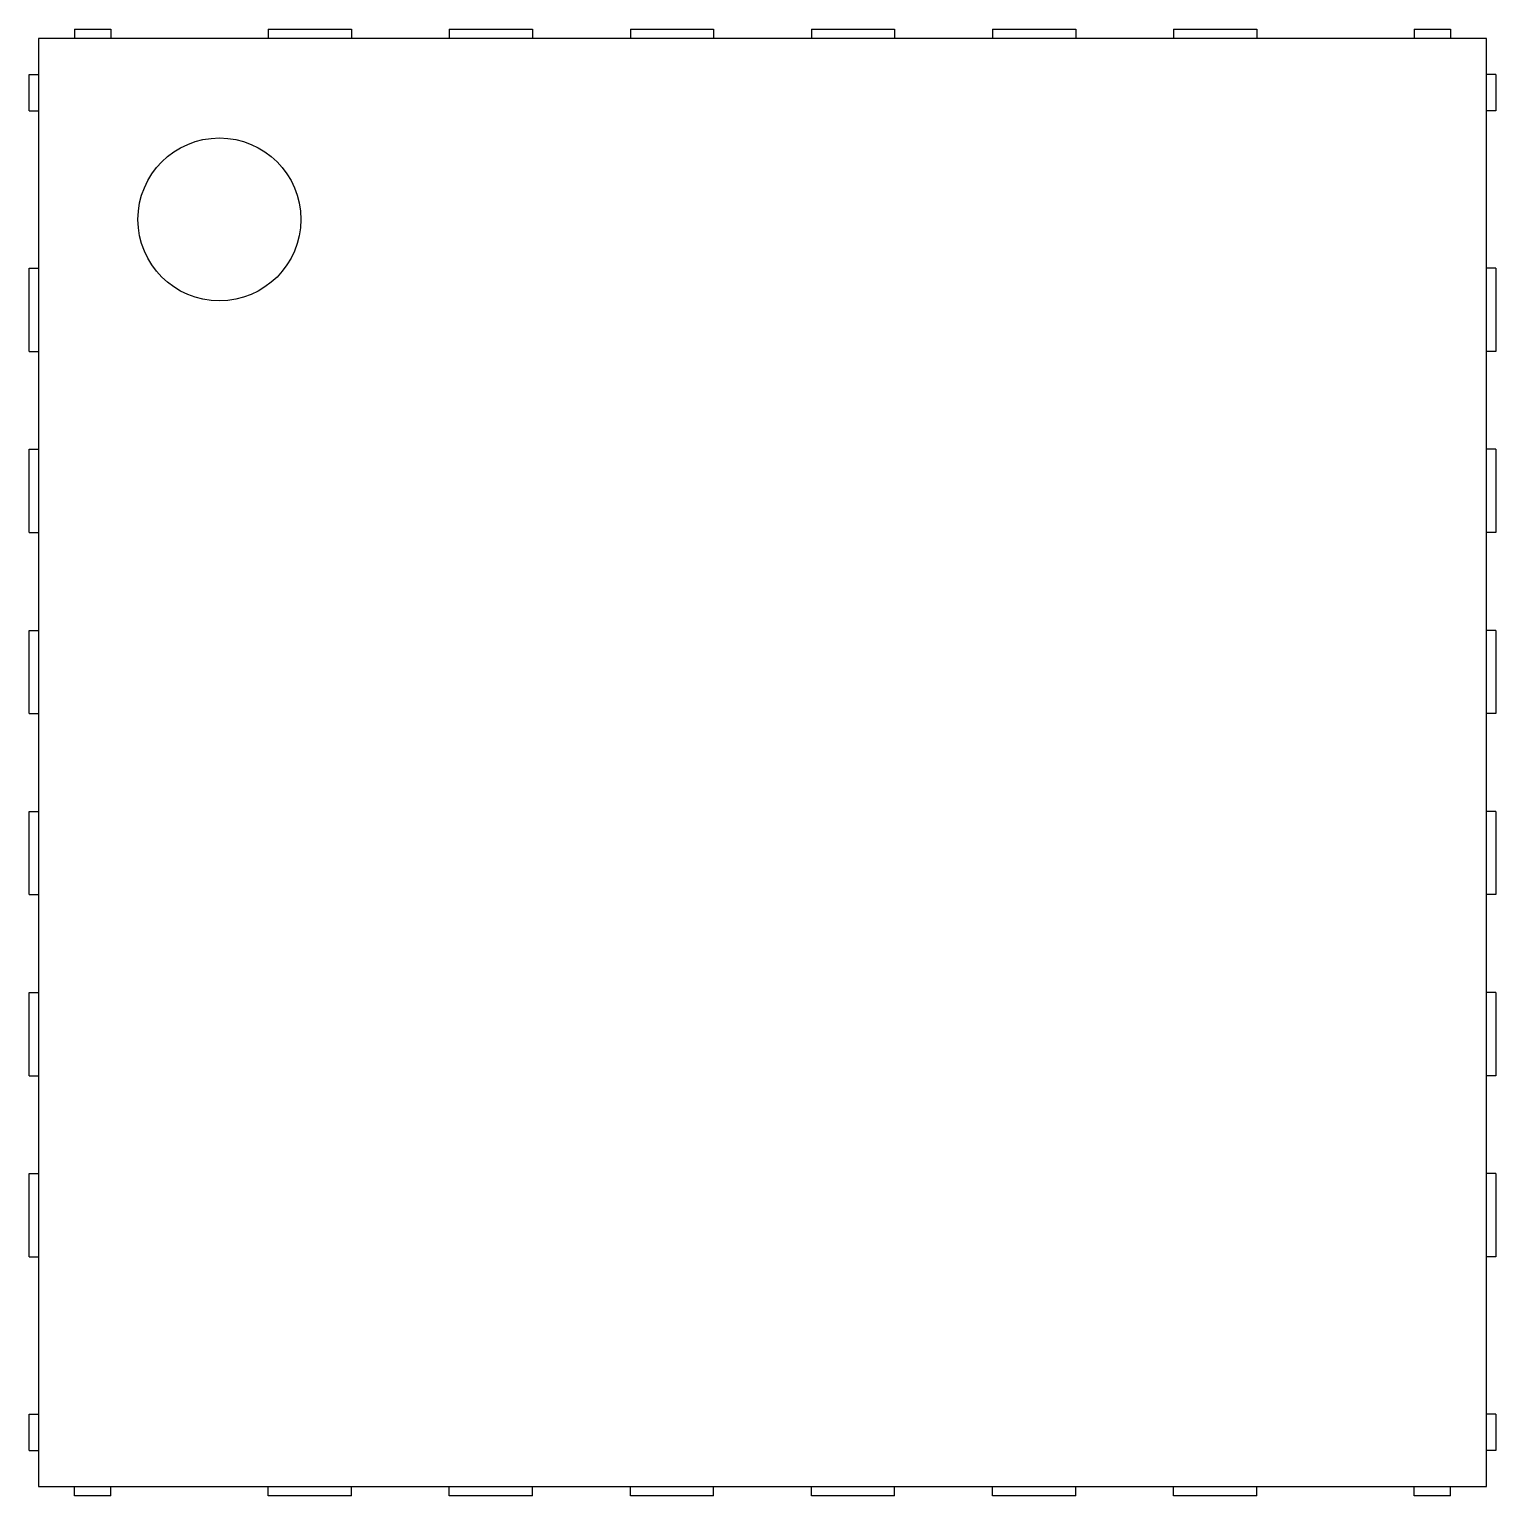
# Model space of a CAD drawing. Header units: millimetres. Extents: x -2.02 to 2.02, y -2.02 to 2.02.
import ezdxf

# ---------------------------------------------------------------- set-up
doc = ezdxf.new("R2010")
doc.units = ezdxf.units.MM

msp = doc.modelspace()

# ---------------------------------------------------------------- linework, layer by layer
at = {"color": 7, "linetype": 'Continuous', "lineweight": 25}
for p, q in [((-2, 2), (-2, -2)), ((2, 2), (-2, 2)), ((-1.9, 2.025), (-1.8, 2.025)), ((-1.9, 2.025), (-1.9, 2)), ((-1.8, 2.025), (-1.8, 2)), ((-1.365, 2.025), (-1.365, 2)), ((-1.365, 2.025), (-1.135, 2.025)), ((-1.135, 2.025), (-1.135, 2)), ((-0.865, 2.025), (-0.865, 2)), ((-0.865, 2.025), (-0.635, 2.025)), ((-0.635, 2.025), (-0.635, 2)), ((-0.365, 2.025), (-0.365, 2)), ((-0.365, 2.025), (-0.135, 2.025)), ((-0.135, 2.025), (-0.135, 2)), ((0.135, 2.025), (0.135, 2)), ((0.135, 2.025), (0.365, 2.025)), ((0.365, 2.025), (0.365, 2)), ((0.635, 2.025), (0.635, 2)), ((0.635, 2.025), (0.865, 2.025)), ((0.865, 2.025), (0.865, 2)), ((1.135, 2.025), (1.135, 2)), ((1.135, 2.025), (1.365, 2.025)), ((1.365, 2.025), (1.365, 2)), ((1.8, 2.025), (1.9, 2.025)), ((1.8, 2.025), (1.8, 2)), ((1.9, 2.025), (1.9, 2)), ((2, -2), (2, 2)), ((-2.025, 1.9), (-2, 1.9)), ((-2.025, 1.8), (-2.025, 1.9)), ((2.025, 1.9), (2, 1.9)), ((2.025, 1.9), (2.025, 1.8)), ((-2.025, 1.8), (-2, 1.8)), ((2.025, 1.8), (2, 1.8)), ((-2.025, 1.135), (-2.025, 1.365)), ((-2.025, 1.365), (-2, 1.365)), ((2.025, 1.365), (2, 1.365)), ((2.025, 1.365), (2.025, 1.135)), ((-2.025, 1.135), (-2, 1.135)), ((2.025, 1.135), (2, 1.135)), ((-2.025, 0.635), (-2.025, 0.865)), ((-2.025, 0.865), (-2, 0.865)), ((2.025, 0.865), (2, 0.865)), ((2.025, 0.865), (2.025, 0.635)), ((-2.025, 0.635), (-2, 0.635)), ((2.025, 0.635), (2, 0.635)), ((-2.025, 0.365), (-2, 0.365)), ((-2.025, 0.135), (-2.025, 0.365)), ((2.025, 0.365), (2, 0.365)), ((2.025, 0.365), (2.025, 0.135)), ((-2.025, 0.135), (-2, 0.135)), ((2.025, 0.135), (2, 0.135)), ((-2.025, -0.135), (-2, -0.135)), ((-2.025, -0.365), (-2.025, -0.135)), ((2.025, -0.135), (2, -0.135)), ((2.025, -0.135), (2.025, -0.365)), ((-2.025, -0.365), (-2, -0.365)), ((2.025, -0.365), (2, -0.365)), ((-2.025, -0.635), (-2, -0.635)), ((-2.025, -0.865), (-2.025, -0.635)), ((2.025, -0.635), (2, -0.635)), ((2.025, -0.635), (2.025, -0.865)), ((-2.025, -0.865), (-2, -0.865)), ((2.025, -0.865), (2, -0.865)), ((-2.025, -1.135), (-2, -1.135)), ((-2.025, -1.365), (-2.025, -1.135)), ((2.025, -1.135), (2, -1.135)), ((2.025, -1.135), (2.025, -1.365)), ((-2.025, -1.365), (-2, -1.365)), ((2.025, -1.365), (2, -1.365)), ((-2.025, -1.8), (-2, -1.8)), ((-2.025, -1.9), (-2.025, -1.8)), ((2.025, -1.8), (2, -1.8)), ((2.025, -1.8), (2.025, -1.9)), ((-2.025, -1.9), (-2, -1.9)), ((2.025, -1.9), (2, -1.9)), ((-2, -2), (2, -2)), ((-1.9, -2.025), (-1.9, -2)), ((-1.8, -2.025), (-1.9, -2.025)), ((-1.8, -2.025), (-1.8, -2)), ((-1.365, -2.025), (-1.365, -2)), ((-1.135, -2.025), (-1.365, -2.025)), ((-1.135, -2.025), (-1.135, -2)), ((-0.865, -2.025), (-0.865, -2)), ((-0.635, -2.025), (-0.865, -2.025)), ((-0.635, -2.025), (-0.635, -2)), ((-0.365, -2.025), (-0.365, -2)), ((-0.135, -2.025), (-0.365, -2.025)), ((-0.135, -2.025), (-0.135, -2)), ((0.135, -2.025), (0.135, -2)), ((0.365, -2.025), (0.135, -2.025)), ((0.365, -2.025), (0.365, -2)), ((0.635, -2.025), (0.635, -2)), ((0.865, -2.025), (0.635, -2.025)), ((0.865, -2.025), (0.865, -2)), ((1.135, -2.025), (1.135, -2)), ((1.365, -2.025), (1.135, -2.025)), ((1.365, -2.025), (1.365, -2)), ((1.8, -2.025), (1.8, -2)), ((1.9, -2.025), (1.8, -2.025)), ((1.9, -2.025), (1.9, -2))]:
    msp.add_line(p, q, dxfattribs=at)
msp.add_circle((-1.5, 1.5), 0.225, dxfattribs=at)

doc.saveas('drawing.dxf')
